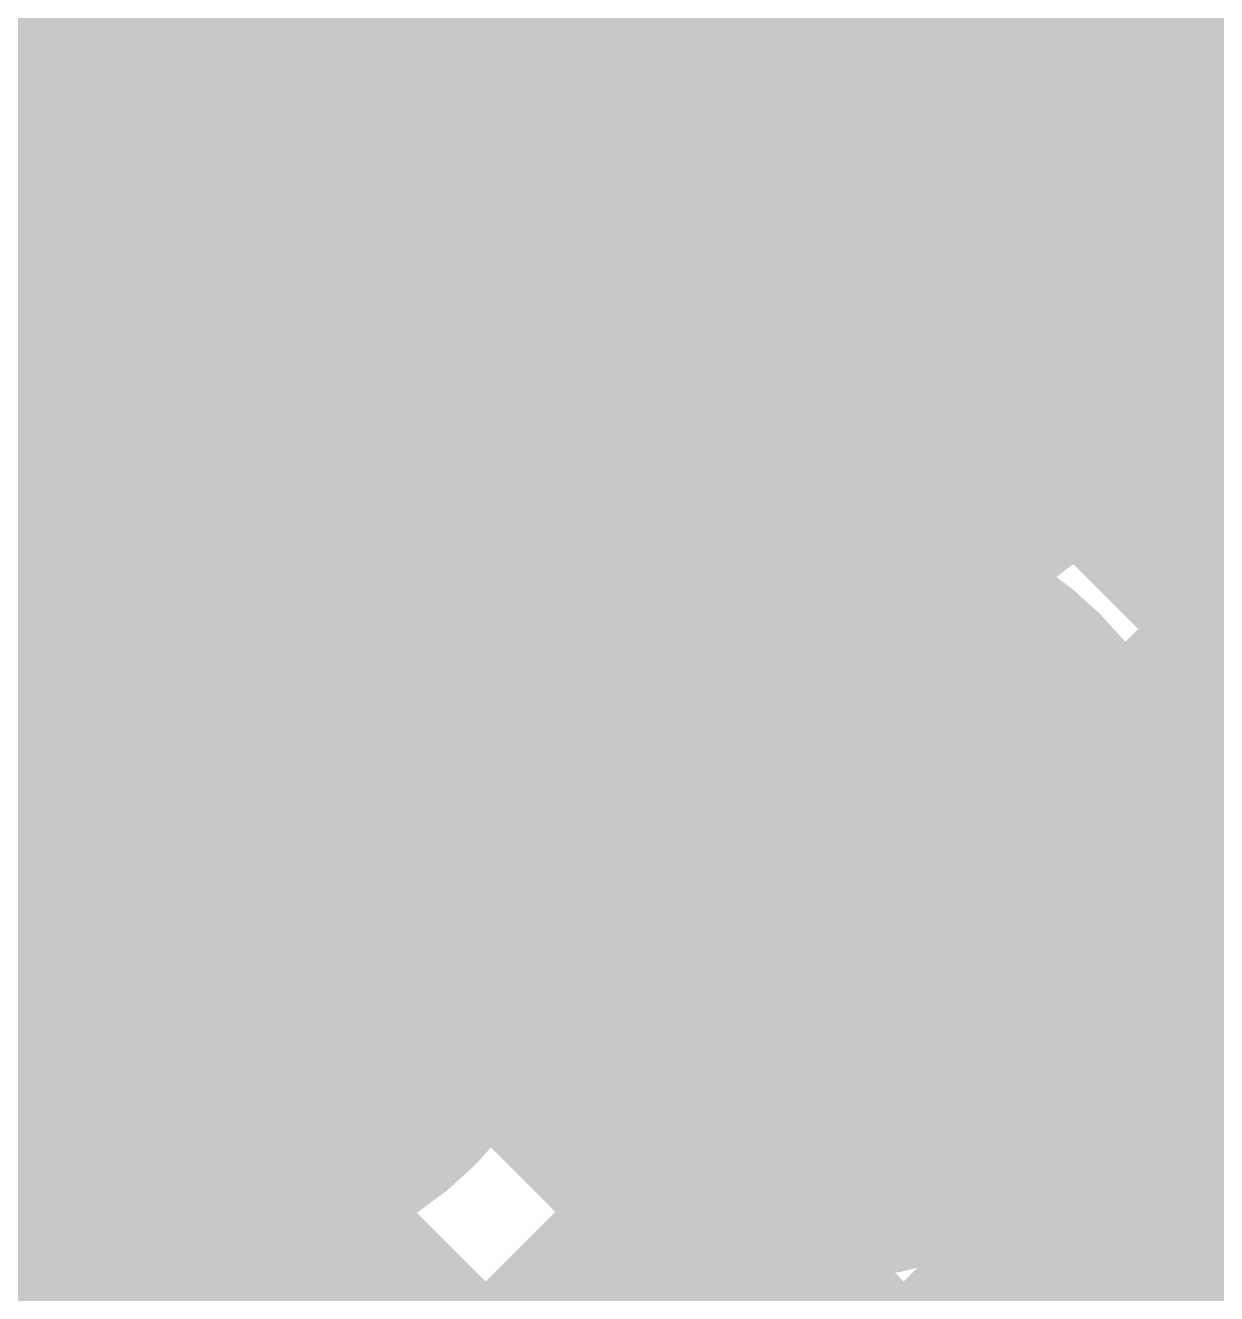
# Model space of a CAD drawing. Header units: millimetres. Extents: x 13 to 259, y -2 to 326.
# Drawn here: x 136.952 to 139.369, y 113.537 to 116.11 of the extents above; entities that cross this region are included whole.
import ezdxf

# ---------------------------------------------------------------- set-up
doc = ezdxf.new("R2010")
doc.units = ezdxf.units.MM
for name, color, linetype in [('BottomLayer', 5, 'Continuous'), ('BottomSolder', 6, 'Continuous'), ('ConnectLayer', 7, 'Continuous'), ('DrillDrawing', 1, 'Continuous'), ('Mechanical14', 56, 'Continuous'), ('Mechanical8', 56, 'Continuous'), ('MidLayer1', 16, 'Continuous'), ('MidLayer2', 76, 'Continuous'), ('MidLayer3', 90, 'Continuous'), ('MidLayer4', 156, 'Continuous'), ('MidLayer5', 130, 'Continuous'), ('MidLayer6', 216, 'Continuous'), ('MultiLayer', 9, 'Continuous'), ('TopLayer', 1, 'Continuous'), ('TopPaste', 8, 'Continuous'), ('TopSolder', 216, 'Continuous')]:
    doc.layers.add(name, color=color, linetype=linetype)

# ---------------------------------------------------------------- blocks, each defined once
blk = doc.blocks.new('SAMTEC_ASP_127797_01_185')
at = {"layer": 'Mechanical14', "const_width": 0.1}
for points in [[(-13.6652, 3.2004), (-14.2748, 3.2004)], [(-13.6652, 3.0594), (-13.6652, 3.2004)], [(-12.3952, 3.2004), (-13.0048, 3.2004)], [(-13.0048, 3.0594), (-13.0048, 3.2004)], [(-12.3952, 3.0594), (-12.3952, 3.2004)], [(-11.1252, 3.2004), (-11.7348, 3.2004)], [(-11.7348, 3.0594), (-11.7348, 3.2004)], [(-13.5509, 3.0594), (-13.6652, 3.0594)], [(-13.5509, 2.7038), (-13.5509, 3.0594)], [(-13.0048, 3.0594), (-13.1191, 3.0594)], [(-13.1191, 2.7038), (-13.1191, 3.0594)], [(-12.2809, 3.0594), (-12.3952, 3.0594)], [(-12.2809, 2.7038), (-12.2809, 3.0594)], [(-11.7348, 3.0594), (-11.8491, 3.0594)], [(-11.8491, 2.7038), (-11.8491, 3.0594)], [(-13.5509, 2.9464), (-14.3891, 2.9464)], [(-12.2809, 2.9464), (-13.1191, 2.9464)], [(-11.0109, 2.9464), (-11.8491, 2.9464)], [(-13.1191, 2.7038), (-13.5509, 2.7038)], [(-11.8491, 2.7038), (-12.2809, 2.7038)], [(-13.1191, 2.3762), (-13.5509, 2.3762)], [(-13.5509, 2.0206), (-13.5509, 2.3762)], [(-13.1207, 2.0206), (-13.1207, 2.3762)], [(-11.8491, 2.3762), (-12.2809, 2.3762)], [(-12.2809, 2.0206), (-12.2809, 2.3762)], [(-11.8491, 2.0206), (-11.8491, 2.3762)], [(-13.5509, 2.1336), (-14.3891, 2.1336)], [(-12.2809, 2.1336), (-13.1191, 2.1336)], [(-11.0109, 2.1336), (-11.8491, 2.1336)], [(-13.5509, 2.0206), (-13.6652, 2.0206)], [(-13.6652, 1.8796), (-13.6652, 2.0206)], [(-13.0048, 2.0206), (-13.1191, 2.0206)], [(-13.0048, 1.8796), (-13.0048, 2.0206)], [(-12.2809, 2.0206), (-12.3952, 2.0206)], [(-12.3952, 1.8796), (-12.3952, 2.0206)], [(-11.7348, 2.0206), (-11.8491, 2.0206)], [(-11.7348, 1.8796), (-11.7348, 2.0206)], [(-13.6652, 1.8796), (-14.2748, 1.8796)], [(-12.3952, 1.8796), (-13.0048, 1.8796)], [(-11.1252, 1.8796), (-11.7348, 1.8796)]]:
    blk.add_lwpolyline(points, dxfattribs=at)
at = {"layer": 'Mechanical14', "const_width": 0.05}
for points in [[(-13.6902, 3.2004, 1), (-13.6402, 3.2004, 1)], [(-13.6902, 3.2004, 1), (-13.6402, 3.2004, 1)], [(-13.0298, 3.2004, 1), (-12.9798, 3.2004, 1)], [(-13.0298, 3.2004, 1), (-12.9798, 3.2004, 1)], [(-12.4202, 3.2004, 1), (-12.3702, 3.2004, 1)], [(-12.4202, 3.2004, 1), (-12.3702, 3.2004, 1)], [(-11.7598, 3.2004, 1), (-11.7098, 3.2004, 1)], [(-11.7598, 3.2004, 1), (-11.7098, 3.2004, 1)], [(-13.6902, 3.0594, 1), (-13.6402, 3.0594, 1)], [(-13.6902, 3.0594, 1), (-13.6402, 3.0594, 1)], [(-13.5759, 3.0594, 1), (-13.5259, 3.0594, 1)], [(-13.5759, 3.0594, 1), (-13.5259, 3.0594, 1)], [(-13.1441, 3.0594, 1), (-13.0941, 3.0594, 1)], [(-13.1441, 3.0594, 1), (-13.0941, 3.0594, 1)], [(-13.0298, 3.0594, 1), (-12.9798, 3.0594, 1)], [(-13.0298, 3.0594, 1), (-12.9798, 3.0594, 1)], [(-12.4202, 3.0594, 1), (-12.3702, 3.0594, 1)], [(-12.4202, 3.0594, 1), (-12.3702, 3.0594, 1)], [(-12.3059, 3.0594, 1), (-12.2559, 3.0594, 1)], [(-12.3059, 3.0594, 1), (-12.2559, 3.0594, 1)], [(-11.8741, 3.0594, 1), (-11.8241, 3.0594, 1)], [(-11.8741, 3.0594, 1), (-11.8241, 3.0594, 1)], [(-11.7598, 3.0594, 1), (-11.7098, 3.0594, 1)], [(-11.7598, 3.0594, 1), (-11.7098, 3.0594, 1)], [(-13.5759, 2.9464, 1), (-13.5259, 2.9464, 1)], [(-13.1441, 2.9464, 1), (-13.0941, 2.9464, 1)], [(-12.3059, 2.9464, 1), (-12.2559, 2.9464, 1)], [(-11.8741, 2.9464, 1), (-11.8241, 2.9464, 1)], [(-13.5759, 2.7038, 1), (-13.5259, 2.7038, 1)], [(-13.5759, 2.7038, 1), (-13.5259, 2.7038, 1)], [(-13.1441, 2.7038, 1), (-13.0941, 2.7038, 1)], [(-13.1441, 2.7038, 1), (-13.0941, 2.7038, 1)], [(-12.3059, 2.7038, 1), (-12.2559, 2.7038, 1)], [(-12.3059, 2.7038, 1), (-12.2559, 2.7038, 1)], [(-11.8741, 2.7038, 1), (-11.8241, 2.7038, 1)], [(-11.8741, 2.7038, 1), (-11.8241, 2.7038, 1)], [(-13.5759, 2.3762, 1), (-13.5259, 2.3762, 1)], [(-13.5759, 2.3762, 1), (-13.5259, 2.3762, 1)], [(-13.1457, 2.3762, 1), (-13.0957, 2.3762, 1)], [(-13.1441, 2.3762, 1), (-13.0941, 2.3762, 1)], [(-12.3059, 2.3762, 1), (-12.2559, 2.3762, 1)], [(-12.3059, 2.3762, 1), (-12.2559, 2.3762, 1)], [(-11.8741, 2.3762, 1), (-11.8241, 2.3762, 1)], [(-11.8741, 2.3762, 1), (-11.8241, 2.3762, 1)], [(-13.5759, 2.1336, 1), (-13.5259, 2.1336, 1)], [(-13.1441, 2.1336, 1), (-13.0941, 2.1336, 1)], [(-12.3059, 2.1336, 1), (-12.2559, 2.1336, 1)], [(-11.8741, 2.1336, 1), (-11.8241, 2.1336, 1)], [(-13.6902, 2.0206, 1), (-13.6402, 2.0206, 1)], [(-13.6902, 2.0206, 1), (-13.6402, 2.0206, 1)], [(-13.5759, 2.0206, 1), (-13.5259, 2.0206, 1)], [(-13.5759, 2.0206, 1), (-13.5259, 2.0206, 1)], [(-13.1457, 2.0206, 1), (-13.0957, 2.0206, 1)], [(-13.1441, 2.0206, 1), (-13.0941, 2.0206, 1)], [(-13.0298, 2.0206, 1), (-12.9798, 2.0206, 1)], [(-13.0298, 2.0206, 1), (-12.9798, 2.0206, 1)], [(-12.4202, 2.0206, 1), (-12.3702, 2.0206, 1)], [(-12.4202, 2.0206, 1), (-12.3702, 2.0206, 1)], [(-12.3059, 2.0206, 1), (-12.2559, 2.0206, 1)], [(-12.3059, 2.0206, 1), (-12.2559, 2.0206, 1)], [(-11.8741, 2.0206, 1), (-11.8241, 2.0206, 1)], [(-11.8741, 2.0206, 1), (-11.8241, 2.0206, 1)], [(-11.7598, 2.0206, 1), (-11.7098, 2.0206, 1)], [(-11.7598, 2.0206, 1), (-11.7098, 2.0206, 1)], [(-13.6902, 1.8796, 1), (-13.6402, 1.8796, 1)], [(-13.6902, 1.8796, 1), (-13.6402, 1.8796, 1)], [(-13.0298, 1.8796, 1), (-12.9798, 1.8796, 1)], [(-13.0298, 1.8796, 1), (-12.9798, 1.8796, 1)], [(-12.4202, 1.8796, 1), (-12.3702, 1.8796, 1)], [(-12.4202, 1.8796, 1), (-12.3702, 1.8796, 1)], [(-11.7598, 1.8796, 1), (-11.7098, 1.8796, 1)], [(-11.7598, 1.8796, 1), (-11.7098, 1.8796, 1)]]:
    blk.add_lwpolyline(points, format="xyb", close=True, dxfattribs=at)
at = {"layer": 'Mechanical8', "const_width": 0.1}
for points in [[(-13.335, 3.175), (-13.335, 4.175)], [(-12.065, 3.175), (-12.065, 4.175)], [(-13.605, 3.175), (-14.605, 3.175)], [(-13.335, 3.175), (-14.335, 3.175)], [(-13.335, 2.175), (-13.335, 3.175)], [(-12.335, 3.175), (-13.335, 3.175)], [(-12.065, 3.175), (-13.065, 3.175)], [(-12.065, 2.175), (-12.065, 3.175)], [(-11.065, 3.175), (-12.065, 3.175)], [(-10.795, 3.175), (-11.795, 3.175)], [(-13.335, 1.905), (-13.335, 2.905)], [(-12.065, 1.905), (-12.065, 2.905)], [(-13.605, 1.905), (-14.605, 1.905)], [(-13.335, 1.905), (-14.335, 1.905)], [(-13.335, 0.905), (-13.335, 1.905)], [(-12.335, 1.905), (-13.335, 1.905)], [(-12.065, 1.905), (-13.065, 1.905)], [(-12.065, 0.905), (-12.065, 1.905)], [(-11.065, 1.905), (-12.065, 1.905)], [(-10.795, 1.905), (-11.795, 1.905)]]:
    blk.add_lwpolyline(points, dxfattribs=at)
at = {"layer": 'Mechanical8', "const_width": 0.05}
for points in [[(-13.63, 3.175, 1), (-13.58, 3.175, 1)], [(-13.36, 3.175, 1), (-13.31, 3.175, 1)], [(-13.36, 3.175, 1), (-13.31, 3.175, 1)], [(-13.36, 3.175, 1), (-13.31, 3.175, 1)], [(-13.36, 3.175, 1), (-13.31, 3.175, 1)], [(-13.09, 3.175, 1), (-13.04, 3.175, 1)], [(-12.36, 3.175, 1), (-12.31, 3.175, 1)], [(-12.09, 3.175, 1), (-12.04, 3.175, 1)], [(-12.09, 3.175, 1), (-12.04, 3.175, 1)], [(-12.09, 3.175, 1), (-12.04, 3.175, 1)], [(-12.09, 3.175, 1), (-12.04, 3.175, 1)], [(-11.82, 3.175, 1), (-11.77, 3.175, 1)], [(-13.36, 2.905, 1), (-13.31, 2.905, 1)], [(-12.09, 2.905, 1), (-12.04, 2.905, 1)], [(-13.36, 2.175, 1), (-13.31, 2.175, 1)], [(-12.09, 2.175, 1), (-12.04, 2.175, 1)], [(-13.63, 1.905, 1), (-13.58, 1.905, 1)], [(-13.36, 1.905, 1), (-13.31, 1.905, 1)], [(-13.36, 1.905, 1), (-13.31, 1.905, 1)], [(-13.36, 1.905, 1), (-13.31, 1.905, 1)], [(-13.36, 1.905, 1), (-13.31, 1.905, 1)], [(-13.09, 1.905, 1), (-13.04, 1.905, 1)], [(-12.36, 1.905, 1), (-12.31, 1.905, 1)], [(-12.09, 1.905, 1), (-12.04, 1.905, 1)], [(-12.09, 1.905, 1), (-12.04, 1.905, 1)], [(-12.09, 1.905, 1), (-12.04, 1.905, 1)], [(-12.09, 1.905, 1), (-12.04, 1.905, 1)], [(-11.82, 1.905, 1), (-11.77, 1.905, 1)]]:
    blk.add_lwpolyline(points, format="xyb", close=True, dxfattribs=at)
at = {"layer": 'TopLayer', "const_width": 0.32}
for points in [[(-13.495, 3.175, 1), (-13.175, 3.175, 1)], [(-12.225, 3.175, 1), (-11.905, 3.175, 1)], [(-13.495, 1.905, 1), (-13.175, 1.905, 1)], [(-12.225, 1.905, 1), (-11.905, 1.905, 1)]]:
    blk.add_lwpolyline(points, format="xyb", close=True, dxfattribs=at)
at = {"layer": 'TopPaste', "const_width": 0.32}
for points in [[(-13.495, 3.175, 1), (-13.175, 3.175, 1)], [(-12.225, 3.175, 1), (-11.905, 3.175, 1)], [(-13.495, 1.905, 1), (-13.175, 1.905, 1)], [(-12.225, 1.905, 1), (-11.905, 1.905, 1)]]:
    blk.add_lwpolyline(points, format="xyb", close=True, dxfattribs=at)
at = {"layer": 'TopSolder', "const_width": 0.4216}
for points in [[(-13.5458, 3.175, 1), (-13.1242, 3.175, 1)], [(-12.2758, 3.175, 1), (-11.8542, 3.175, 1)], [(-13.5458, 1.905, 1), (-13.1242, 1.905, 1)], [(-12.2758, 1.905, 1), (-11.8542, 1.905, 1)]]:
    blk.add_lwpolyline(points, format="xyb", close=True, dxfattribs=at)

msp = doc.modelspace()

# ---------------------------------------------------------------- linework, layer by layer
at = {"layer": 'BottomLayer', "const_width": 0.25}
for points in [[(137.1801, 115.6257, 1), (137.43, 115.6257, 1)], [(138.4501, 115.6257, 1), (138.7, 115.6257, 1)], [(137.1801, 114.3557, 1), (137.43, 114.3557, 1)], [(138.4501, 114.3557, 1), (138.7, 114.3557, 1)]]:
    msp.add_lwpolyline(points, format="xyb", close=True, dxfattribs=at)
at = {"layer": 'BottomSolder', "const_width": 0.3516}
for points in [[(137.1293, 115.6257, 1), (137.4808, 115.6257, 1)], [(138.3993, 115.6257, 1), (138.7508, 115.6257, 1)], [(137.1293, 114.3557, 1), (137.4808, 114.3557, 1)], [(138.3993, 114.3557, 1), (138.7508, 114.3557, 1)]]:
    msp.add_lwpolyline(points, format="xyb", close=True, dxfattribs=at)
at = {"layer": 'ConnectLayer', "const_width": 0.4}
for points in [[(132.6089, 122.7976), (148.3728, 107.0337)], [(137.867, 115.8053), (143.331, 121.2693)], [(137.867, 115.8053), (143.331, 121.2693)], [(138.9722, 116.062), (143.7617, 120.8515)], [(138.9722, 116.062), (143.7617, 120.8515)], [(138.9722, 116.062), (143.4426, 120.5324)], [(139.081, 115.3222), (143.3158, 119.557)], [(139.081, 115.3222), (143.3158, 119.557)], [(133.8759, 118.9851), (136.8544, 116.0065)], [(139.1384, 114.5311), (143.5841, 118.9768)], [(139.1384, 114.5311), (143.5841, 118.9768)], [(133.9474, 118.9136), (136.8544, 116.0065)], [(136.5108, 118.8957), (148.3728, 107.0337)], [(134.0492, 117.9632), (137.1025, 114.9099)], [(134.0492, 117.9632), (137.1025, 114.9099)], [(134.0492, 117.9632), (137.1025, 114.9099)], [(133.8952, 108.4393), (143.3215, 117.8657)], [(133.8952, 108.4393), (143.3215, 117.8657)], [(137.8607, 116.6973), (138.3766, 116.1814)], [(137.8607, 116.6973), (138.3766, 116.1814)], [(137.8607, 116.6973), (138.3766, 116.1813)], [(136.8, 116.5378), (137.1444, 116.1934)], [(138.9589, 116.4476), (139.4996, 115.9069)], [(139.2685, 116.4435), (140.4435, 115.2685)], [(137.418, 116.2048), (137.5952, 116.382)], [(137.418, 116.2048), (137.5952, 116.382)], [(137.418, 116.2048), (137.5951, 116.3819)], [(137.418, 116.2048), (137.5951, 116.3819)], [(137.9686, 115.9069), (138.3954, 116.3337)], [(137.3966, 116.3129), (137.5445, 116.1649)], [(137.3966, 116.3129), (137.5445, 116.1649)], [(137.3966, 116.3129), (137.5444, 116.165)], [(137.8237, 115.9069), (138.0564, 115.9069)], [(139.0937, 115.9069), (145.6745, 115.9069)], [(137.8443, 115.8652), (137.9922, 115.7173)], [(137.8443, 115.8652), (137.9922, 115.7173)], [(136.2774, 115.735), (137.1025, 114.9099)], [(137.8848, 115.735), (137.9953, 115.735)], [(139.1307, 115.4273), (147.702, 106.856)], [(139.1307, 115.4273), (147.702, 106.856)], [(139.1253, 115.4129), (139.735, 114.8031)], [(139.081, 115.3222), (139.1485, 115.3897)], [(134.0348, 108.579), (140.8227, 115.3669)], [(137.8352, 115.3669), (138.0449, 115.3669)], [(139.1052, 115.3669), (145.6745, 115.3669)], [(139.1384, 114.5311), (139.9742, 115.3669)], [(139.1911, 115.3669), (146.51, 108.0479)], [(137.7022, 114.792), (138.1388, 115.2285)], [(137.7022, 114.792), (138.1388, 115.2285)], [(137.7022, 114.792), (138.1388, 115.2285)], [(137.7022, 114.792), (138.1388, 115.2285)], [(137.6859, 115.1751), (138.1244, 114.7365)], [(137.6859, 115.1751), (138.1244, 114.7365)], [(137.6859, 115.1751), (138.1244, 114.7365)], [(137.6859, 115.1751), (138.1244, 114.7365)], [(138.6926, 114.9339), (138.8785, 115.1197)], [(138.6926, 114.9339), (138.8785, 115.1197)], [(138.6926, 114.9339), (138.8785, 115.1197)], [(138.6926, 114.9339), (138.8785, 115.1197)], [(134.057, 111.9953), (137.1254, 115.0637)], [(134.057, 111.9953), (137.1254, 115.0637)], [(134.057, 111.9953), (137.1254, 115.0637)], [(136.4387, 114.377), (137.1254, 115.0637)], [(138.6666, 115.0429), (138.8145, 114.8949)], [(138.6666, 115.0429), (138.8145, 114.8949)], [(138.6666, 115.0429), (138.8145, 114.8949)], [(138.6666, 115.0429), (138.8145, 114.8949)], [(139.1384, 114.5311), (139.5727, 114.9654)], [(135.9993, 114.8164), (138.2824, 112.5334)], [(135.6281, 114.6872), (147.0846, 103.2307)], [(135.6281, 114.6872), (147.0846, 103.2307)], [(135.6281, 114.6872), (146.51, 103.8053)], [(139.1143, 114.5952), (147.6491, 106.0604)], [(139.1143, 114.5952), (147.6491, 106.0604)], [(139.1143, 114.5952), (146.51, 107.1994)], [(139.1143, 114.5952), (139.735, 113.9744)], [(138.1358, 112.68), (139.735, 114.2792)], [(137.811, 114.0522), (137.9969, 114.2381)], [(137.811, 114.0522), (137.9969, 114.2381)], [(137.811, 114.0522), (137.9969, 114.2381)], [(137.811, 114.0522), (137.9969, 114.2381)], [(137.8592, 114.1532), (147.8196, 104.1928)], [(137.8592, 114.1532), (147.8196, 104.1928)], [(137.8592, 114.1532), (146.51, 105.5024)], [(137.8592, 114.1532), (139.735, 112.2774)], [(133.8922, 110.982), (136.8688, 113.9585)], [(133.8922, 110.982), (136.8688, 113.9585)], [(134.0349, 111.1247), (136.8688, 113.9585)], [(138.9559, 113.9051), (148.3526, 104.5083)], [(138.9559, 113.9051), (148.3526, 104.5083)], [(138.9559, 113.9051), (146.51, 106.3509)], [(138.9559, 113.9051), (139.735, 113.1259)], [(134.001, 110.2422), (137.6085, 113.8497)], [(134.001, 110.2422), (137.6085, 113.8497)], [(134.001, 110.2422), (137.6085, 113.8497)], [(137.2873, 113.5285), (137.6085, 113.8497)], [(132.7884, 108.1811), (138.3997, 113.7924)], [(132.7884, 108.1811), (138.3997, 113.7924)], [(133.7623, 109.155), (138.3997, 113.7924)], [(137.7115, 113.1042), (138.3997, 113.7924)], [(137.3918, 113.7721), (147.3968, 103.767)], [(137.3918, 113.7721), (147.3968, 103.767)], [(137.3918, 113.7721), (146.51, 104.6538)], [(137.3918, 113.7721), (139.735, 111.4288)]]:
    msp.add_lwpolyline(points, dxfattribs=at)
at = {"layer": 'ConnectLayer'}
for points, const_width in [([(137.895, 116.8957, 1), (136.7151, 116.8957, 1)], 0.4), ([(137.895, 116.8957, 1), (136.7151, 116.8957, 1)], 0.4), ([(139.165, 116.8957, 1), (137.9851, 116.8957, 1)], 0.4), ([(137.895, 115.6257, 1), (136.7151, 115.6257, 1)], 0.4), ([(137.895, 115.6257, 1), (136.7151, 115.6257, 1)], 0.4), ([(137.0444, 116.1934, 1), (137.2444, 116.1934, 1)], 0.2), ([(137.0444, 116.1934, 1), (137.2444, 116.1934, 1)], 0.2), ([(137.318, 116.2048, 1), (137.518, 116.2048, 1)], 0.2), ([(137.318, 116.2048, 1), (137.518, 116.2048, 1)], 0.2), ([(137.318, 116.2048, 1), (137.518, 116.2048, 1)], 0.2), ([(137.318, 116.2048, 1), (137.518, 116.2048, 1)], 0.2), ([(139.165, 115.6257, 1), (137.9851, 115.6257, 1)], 0.4), ([(139.165, 115.6257, 1), (137.9851, 115.6257, 1)], 0.4), ([(138.2766, 116.1814, 1), (138.4766, 116.1814, 1)], 0.2), ([(138.2766, 116.1814, 1), (138.4766, 116.1814, 1)], 0.2), ([(138.2766, 116.1813, 1), (138.4766, 116.1813, 1)], 0.2), ([(137.4444, 116.165, 1), (137.6444, 116.165, 1)], 0.2), ([(137.4445, 116.1649, 1), (137.6445, 116.1649, 1)], 0.2), ([(137.4445, 116.1649, 1), (137.6445, 116.1649, 1)], 0.2), ([(138.8722, 116.062, 1), (139.0722, 116.062, 1)], 0.2), ([(138.8722, 116.062, 1), (139.0722, 116.062, 1)], 0.2), ([(138.8722, 116.062, 1), (139.0722, 116.062, 1)], 0.2), ([(136.7544, 116.0065, 1), (136.9544, 116.0065, 1)], 0.2), ([(136.7544, 116.0065, 1), (136.9544, 116.0065, 1)], 0.2), ([(137.7237, 115.9069, 1), (137.9237, 115.9069, 1)], 0.2), ([(137.7237, 115.9069, 1), (137.9237, 115.9069, 1)], 0.2), ([(137.8686, 115.9069, 1), (138.0686, 115.9069, 1)], 0.2), ([(137.9564, 115.9069, 1), (138.1564, 115.9069, 1)], 0.2), ([(137.9564, 115.9069, 1), (138.1564, 115.9069, 1)], 0.2), ([(138.9937, 115.9069, 1), (139.1937, 115.9069, 1)], 0.2), ([(138.9937, 115.9069, 1), (139.1937, 115.9069, 1)], 0.2), ([(139.3996, 115.9069, 1), (139.5996, 115.9069, 1)], 0.2), ([(137.7443, 115.8652, 1), (137.9443, 115.8652, 1)], 0.2), ([(137.7443, 115.8652, 1), (137.9443, 115.8652, 1)], 0.2), ([(137.767, 115.8053, 1), (137.967, 115.8053, 1)], 0.2), ([(137.767, 115.8053, 1), (137.967, 115.8053, 1)], 0.2), ([(137.7848, 115.735, 1), (137.9848, 115.735, 1)], 0.2), ([(137.7848, 115.735, 1), (137.9848, 115.735, 1)], 0.2), ([(137.8953, 115.735, 1), (138.0953, 115.735, 1)], 0.2), ([(137.8953, 115.735, 1), (138.0953, 115.735, 1)], 0.2), ([(137.8922, 115.7173, 1), (138.0922, 115.7173, 1)], 0.2), ([(137.8922, 115.7173, 1), (138.0922, 115.7173, 1)], 0.2), ([(137.795, 115.6257, 1), (137.995, 115.6257, 1)], 0.2), ([(137.795, 115.6257, 1), (137.995, 115.6257, 1)], 0.2), ([(137.795, 115.6257, 1), (137.995, 115.6257, 1)], 0.2), ([(137.795, 115.6257, 1), (137.995, 115.6257, 1)], 0.2), ([(137.8851, 115.6257, 1), (138.0851, 115.6257, 1)], 0.2), ([(137.8851, 115.6257, 1), (138.0851, 115.6257, 1)], 0.2), ([(139.065, 115.6257, 1), (139.265, 115.6257, 1)], 0.2), ([(139.065, 115.6257, 1), (139.265, 115.6257, 1)], 0.2), ([(139.0307, 115.4273, 1), (139.2307, 115.4273, 1)], 0.2), ([(139.0307, 115.4273, 1), (139.2307, 115.4273, 1)], 0.2), ([(139.0253, 115.4129, 1), (139.2253, 115.4129, 1)], 0.2), ([(139.0253, 115.4129, 1), (139.2253, 115.4129, 1)], 0.2), ([(139.0485, 115.3897, 1), (139.2485, 115.3897, 1)], 0.2), ([(137.7352, 115.3669, 1), (137.9352, 115.3669, 1)], 0.2), ([(137.7352, 115.3669, 1), (137.9352, 115.3669, 1)], 0.2), ([(137.9449, 115.3669, 1), (138.1449, 115.3669, 1)], 0.2), ([(137.9449, 115.3669, 1), (138.1449, 115.3669, 1)], 0.2), ([(139.0052, 115.3669, 1), (139.2052, 115.3669, 1)], 0.2), ([(139.0052, 115.3669, 1), (139.2052, 115.3669, 1)], 0.2), ([(139.0911, 115.3669, 1), (139.2911, 115.3669, 1)], 0.2), ([(138.981, 115.3222, 1), (139.181, 115.3222, 1)], 0.2), ([(138.981, 115.3222, 1), (139.181, 115.3222, 1)], 0.2), ([(138.981, 115.3222, 1), (139.181, 115.3222, 1)], 0.2), ([(138.0388, 115.2285, 1), (138.2388, 115.2285, 1)], 0.2), ([(138.0388, 115.2285, 1), (138.2388, 115.2285, 1)], 0.2), ([(138.0388, 115.2285, 1), (138.2388, 115.2285, 1)], 0.2), ([(138.0388, 115.2285, 1), (138.2388, 115.2285, 1)], 0.2), ([(137.5859, 115.1751, 1), (137.7859, 115.1751, 1)], 0.2), ([(137.5859, 115.1751, 1), (137.7859, 115.1751, 1)], 0.2), ([(137.5859, 115.1751, 1), (137.7859, 115.1751, 1)], 0.2), ([(137.5859, 115.1751, 1), (137.7859, 115.1751, 1)], 0.2), ([(138.7785, 115.1197, 1), (138.9785, 115.1197, 1)], 0.2), ([(138.7785, 115.1197, 1), (138.9785, 115.1197, 1)], 0.2), ([(138.7785, 115.1197, 1), (138.9785, 115.1197, 1)], 0.2), ([(138.7785, 115.1197, 1), (138.9785, 115.1197, 1)], 0.2), ([(137.0254, 115.0637, 1), (137.2254, 115.0637, 1)], 0.2), ([(137.0254, 115.0637, 1), (137.2254, 115.0637, 1)], 0.2), ([(137.0254, 115.0637, 1), (137.2254, 115.0637, 1)], 0.2), ([(137.0254, 115.0637, 1), (137.2254, 115.0637, 1)], 0.2), ([(138.5666, 115.0429, 1), (138.7666, 115.0429, 1)], 0.2), ([(138.5666, 115.0429, 1), (138.7666, 115.0429, 1)], 0.2), ([(138.5666, 115.0429, 1), (138.7666, 115.0429, 1)], 0.2), ([(138.5666, 115.0429, 1), (138.7666, 115.0429, 1)], 0.2), ([(137.895, 114.3557, 1), (136.7151, 114.3557, 1)], 0.4), ([(137.895, 114.3557, 1), (136.7151, 114.3557, 1)], 0.4), ([(137.895, 114.3557, 1), (136.7151, 114.3557, 1)], 0.4), ([(137.895, 114.3557, 1), (136.7151, 114.3557, 1)], 0.4), ([(139.165, 114.3557, 1), (137.9851, 114.3557, 1)], 0.4), ([(139.165, 114.3557, 1), (137.9851, 114.3557, 1)], 0.4), ([(139.165, 114.3557, 1), (137.9851, 114.3557, 1)], 0.4), ([(139.165, 114.3557, 1), (137.9851, 114.3557, 1)], 0.4), ([(138.5926, 114.9339, 1), (138.7926, 114.9339, 1)], 0.2), ([(138.5926, 114.9339, 1), (138.7926, 114.9339, 1)], 0.2), ([(138.5926, 114.9339, 1), (138.7926, 114.9339, 1)], 0.2), ([(138.5926, 114.9339, 1), (138.7926, 114.9339, 1)], 0.2), ([(137.0025, 114.9099, 1), (137.2025, 114.9099, 1)], 0.2), ([(137.0025, 114.9099, 1), (137.2025, 114.9099, 1)], 0.2), ([(137.0025, 114.9099, 1), (137.2025, 114.9099, 1)], 0.2), ([(137.0025, 114.9099, 1), (137.2025, 114.9099, 1)], 0.2), ([(138.7145, 114.8949, 1), (138.9145, 114.8949, 1)], 0.2), ([(138.7145, 114.8949, 1), (138.9145, 114.8949, 1)], 0.2), ([(138.7145, 114.8949, 1), (138.9145, 114.8949, 1)], 0.2), ([(138.7145, 114.8949, 1), (138.9145, 114.8949, 1)], 0.2), ([(137.6022, 114.792, 1), (137.8022, 114.792, 1)], 0.2), ([(137.6022, 114.792, 1), (137.8022, 114.792, 1)], 0.2), ([(137.6022, 114.792, 1), (137.8022, 114.792, 1)], 0.2), ([(137.6022, 114.792, 1), (137.8022, 114.792, 1)], 0.2), ([(138.0244, 114.7365, 1), (138.2244, 114.7365, 1)], 0.2), ([(138.0244, 114.7365, 1), (138.2244, 114.7365, 1)], 0.2), ([(138.0244, 114.7365, 1), (138.2244, 114.7365, 1)], 0.2), ([(138.0244, 114.7365, 1), (138.2244, 114.7365, 1)], 0.2), ([(139.0143, 114.5952, 1), (139.2143, 114.5952, 1)], 0.2), ([(139.0143, 114.5952, 1), (139.2143, 114.5952, 1)], 0.2), ([(139.0143, 114.5952, 1), (139.2143, 114.5952, 1)], 0.2), ([(139.0143, 114.5952, 1), (139.2143, 114.5952, 1)], 0.2), ([(139.0384, 114.5311, 1), (139.2384, 114.5311, 1)], 0.2), ([(139.0384, 114.5311, 1), (139.2384, 114.5311, 1)], 0.2), ([(139.0384, 114.5311, 1), (139.2384, 114.5311, 1)], 0.2), ([(139.0384, 114.5311, 1), (139.2384, 114.5311, 1)], 0.2), ([(137.795, 114.3557, 1), (137.995, 114.3557, 1)], 0.2), ([(137.795, 114.3557, 1), (137.995, 114.3557, 1)], 0.2), ([(137.795, 114.3557, 1), (137.995, 114.3557, 1)], 0.2), ([(137.795, 114.3557, 1), (137.995, 114.3557, 1)], 0.2), ([(137.8851, 114.3557, 1), (138.0851, 114.3557, 1)], 0.2), ([(137.8851, 114.3557, 1), (138.0851, 114.3557, 1)], 0.2), ([(137.8851, 114.3557, 1), (138.0851, 114.3557, 1)], 0.2), ([(137.8851, 114.3557, 1), (138.0851, 114.3557, 1)], 0.2), ([(139.065, 114.3557, 1), (139.265, 114.3557, 1)], 0.2), ([(139.065, 114.3557, 1), (139.265, 114.3557, 1)], 0.2), ([(139.065, 114.3557, 1), (139.265, 114.3557, 1)], 0.2), ([(139.065, 114.3557, 1), (139.265, 114.3557, 1)], 0.2), ([(137.8969, 114.2381, 1), (138.0969, 114.2381, 1)], 0.2), ([(137.8969, 114.2381, 1), (138.0969, 114.2381, 1)], 0.2), ([(137.8969, 114.2381, 1), (138.0969, 114.2381, 1)], 0.2), ([(137.8969, 114.2381, 1), (138.0969, 114.2381, 1)], 0.2), ([(137.7592, 114.1532, 1), (137.9592, 114.1532, 1)], 0.2), ([(137.7592, 114.1532, 1), (137.9592, 114.1532, 1)], 0.2), ([(137.7592, 114.1532, 1), (137.9592, 114.1532, 1)], 0.2), ([(137.7592, 114.1532, 1), (137.9592, 114.1532, 1)], 0.2), ([(137.711, 114.0522, 1), (137.911, 114.0522, 1)], 0.2), ([(137.711, 114.0522, 1), (137.911, 114.0522, 1)], 0.2), ([(137.711, 114.0522, 1), (137.911, 114.0522, 1)], 0.2), ([(137.711, 114.0522, 1), (137.911, 114.0522, 1)], 0.2), ([(136.7688, 113.9585, 1), (136.9688, 113.9585, 1)], 0.2), ([(136.7688, 113.9585, 1), (136.9688, 113.9585, 1)], 0.2), ([(136.7688, 113.9585, 1), (136.9688, 113.9585, 1)], 0.2), ([(138.8559, 113.9051, 1), (139.0559, 113.9051, 1)], 0.2), ([(138.8559, 113.9051, 1), (139.0559, 113.9051, 1)], 0.2), ([(138.8559, 113.9051, 1), (139.0559, 113.9051, 1)], 0.2), ([(138.8559, 113.9051, 1), (139.0559, 113.9051, 1)], 0.2), ([(137.5085, 113.8497, 1), (137.7085, 113.8497, 1)], 0.2), ([(137.5085, 113.8497, 1), (137.7085, 113.8497, 1)], 0.2), ([(137.5085, 113.8497, 1), (137.7085, 113.8497, 1)], 0.2), ([(137.5085, 113.8497, 1), (137.7085, 113.8497, 1)], 0.2), ([(138.2997, 113.7924, 1), (138.4997, 113.7924, 1)], 0.2), ([(138.2997, 113.7924, 1), (138.4997, 113.7924, 1)], 0.2), ([(138.2997, 113.7924, 1), (138.4997, 113.7924, 1)], 0.2), ([(138.2997, 113.7924, 1), (138.4997, 113.7924, 1)], 0.2), ([(137.2918, 113.7721, 1), (137.4918, 113.7721, 1)], 0.2), ([(137.2918, 113.7721, 1), (137.4918, 113.7721, 1)], 0.2), ([(137.2918, 113.7721, 1), (137.4918, 113.7721, 1)], 0.2), ([(137.2918, 113.7721, 1), (137.4918, 113.7721, 1)], 0.2), ([(137.1873, 113.5285, 1), (137.3873, 113.5285, 1)], 0.2)]:
    msp.add_lwpolyline(points, format="xyb", close=True, dxfattribs=dict(at, const_width=const_width))
at = {"layer": 'ConnectLayer', "const_width": 0.4}
for points in [[(137.895, 116.8957, -0.759479), (136.8, 116.5906)], [(137.1444, 116.1934, -0.350873), (137.8237, 115.9069)], [(138.0564, 115.9069, -0.595395), (139.0937, 115.9069)], [(137.8352, 115.3669, -0.946296), (136.7496, 115.8246)], [(137.895, 115.6257, -1.097788), (136.7253, 115.735)], [(137.8848, 115.735, -0.046615), (137.895, 115.6257)], [(139.1253, 115.4129, -0.912541), (137.9953, 115.735)], [(139.1052, 115.3669, -0.624623), (138.0449, 115.3669)]]:
    msp.add_lwpolyline(points, format="xyb", dxfattribs=at)
at = {"layer": 'DrillDrawing', "const_width": 0.0508}
for points in [[(137.178, 115.7527), (137.178, 115.8797)], [(137.178, 115.8797), (137.432, 115.8797)], [(137.432, 115.7527), (137.432, 115.8797)], [(138.448, 115.7527), (138.448, 115.8797)], [(138.448, 115.8797), (138.702, 115.8797)], [(138.702, 115.7527), (138.702, 115.8797)], [(137.051, 115.4987), (137.051, 115.7527)], [(137.051, 115.7527), (137.178, 115.7527)], [(137.432, 115.7527), (137.559, 115.7527)], [(137.559, 115.4987), (137.559, 115.7527)], [(138.321, 115.4987), (138.321, 115.7527)], [(138.321, 115.7527), (138.448, 115.7527)], [(138.702, 115.7527), (138.829, 115.7527)], [(138.829, 115.4987), (138.829, 115.7527)], [(137.051, 115.4987), (137.178, 115.4987)], [(137.178, 115.3717), (137.178, 115.4987)], [(137.432, 115.4987), (137.559, 115.4987)], [(137.432, 115.3717), (137.432, 115.4987)], [(138.321, 115.4987), (138.448, 115.4987)], [(138.448, 115.3717), (138.448, 115.4987)], [(138.702, 115.4987), (138.829, 115.4987)], [(138.702, 115.3717), (138.702, 115.4987)], [(137.178, 115.3717), (137.432, 115.3717)], [(138.448, 115.3717), (138.702, 115.3717)], [(137.178, 114.4827), (137.178, 114.6097)], [(137.178, 114.6097), (137.432, 114.6097)], [(137.432, 114.4827), (137.432, 114.6097)], [(138.448, 114.4827), (138.448, 114.6097)], [(138.448, 114.6097), (138.702, 114.6097)], [(138.702, 114.4827), (138.702, 114.6097)], [(137.051, 114.2287), (137.051, 114.4827)], [(137.051, 114.4827), (137.178, 114.4827)], [(137.432, 114.4827), (137.559, 114.4827)], [(137.559, 114.2287), (137.559, 114.4827)], [(138.321, 114.2287), (138.321, 114.4827)], [(138.321, 114.4827), (138.448, 114.4827)], [(138.702, 114.4827), (138.829, 114.4827)], [(138.829, 114.2287), (138.829, 114.4827)], [(137.051, 114.2287), (137.178, 114.2287)], [(137.178, 114.1017), (137.178, 114.2287)], [(137.432, 114.2287), (137.559, 114.2287)], [(137.432, 114.1017), (137.432, 114.2287)], [(138.321, 114.2287), (138.448, 114.2287)], [(138.448, 114.1017), (138.448, 114.2287)], [(138.702, 114.2287), (138.829, 114.2287)], [(138.702, 114.1017), (138.702, 114.2287)], [(137.178, 114.1017), (137.432, 114.1017)], [(138.448, 114.1017), (138.702, 114.1017)]]:
    msp.add_lwpolyline(points, dxfattribs=at)
at = {"layer": 'DrillDrawing', "const_width": 0.0254}
for points in [[(137.1653, 115.8797, 1), (137.1907, 115.8797, 1)], [(137.1653, 115.8797, 1), (137.1907, 115.8797, 1)], [(137.4193, 115.8797, 1), (137.4447, 115.8797, 1)], [(137.4193, 115.8797, 1), (137.4447, 115.8797, 1)], [(138.4353, 115.8797, 1), (138.4607, 115.8797, 1)], [(138.4353, 115.8797, 1), (138.4607, 115.8797, 1)], [(138.6893, 115.8797, 1), (138.7147, 115.8797, 1)], [(138.6893, 115.8797, 1), (138.7147, 115.8797, 1)], [(137.0383, 115.7527, 1), (137.0637, 115.7527, 1)], [(137.0383, 115.7527, 1), (137.0637, 115.7527, 1)], [(137.1653, 115.7527, 1), (137.1907, 115.7527, 1)], [(137.1653, 115.7527, 1), (137.1907, 115.7527, 1)], [(137.4193, 115.7527, 1), (137.4447, 115.7527, 1)], [(137.4193, 115.7527, 1), (137.4447, 115.7527, 1)], [(137.5463, 115.7527, 1), (137.5717, 115.7527, 1)], [(137.5463, 115.7527, 1), (137.5717, 115.7527, 1)], [(138.3083, 115.7527, 1), (138.3337, 115.7527, 1)], [(138.3083, 115.7527, 1), (138.3337, 115.7527, 1)], [(138.4353, 115.7527, 1), (138.4607, 115.7527, 1)], [(138.4353, 115.7527, 1), (138.4607, 115.7527, 1)], [(138.6893, 115.7527, 1), (138.7147, 115.7527, 1)], [(138.6893, 115.7527, 1), (138.7147, 115.7527, 1)], [(138.8163, 115.7527, 1), (138.8417, 115.7527, 1)], [(138.8163, 115.7527, 1), (138.8417, 115.7527, 1)], [(137.0383, 115.4987, 1), (137.0637, 115.4987, 1)], [(137.0383, 115.4987, 1), (137.0637, 115.4987, 1)], [(137.1653, 115.4987, 1), (137.1907, 115.4987, 1)], [(137.1653, 115.4987, 1), (137.1907, 115.4987, 1)], [(137.4193, 115.4987, 1), (137.4447, 115.4987, 1)], [(137.4193, 115.4987, 1), (137.4447, 115.4987, 1)], [(137.5463, 115.4987, 1), (137.5717, 115.4987, 1)], [(137.5463, 115.4987, 1), (137.5717, 115.4987, 1)], [(138.3083, 115.4987, 1), (138.3337, 115.4987, 1)], [(138.3083, 115.4987, 1), (138.3337, 115.4987, 1)], [(138.4353, 115.4987, 1), (138.4607, 115.4987, 1)], [(138.4353, 115.4987, 1), (138.4607, 115.4987, 1)], [(138.6893, 115.4987, 1), (138.7147, 115.4987, 1)], [(138.6893, 115.4987, 1), (138.7147, 115.4987, 1)], [(138.8163, 115.4987, 1), (138.8417, 115.4987, 1)], [(138.8163, 115.4987, 1), (138.8417, 115.4987, 1)], [(137.1653, 115.3717, 1), (137.1907, 115.3717, 1)], [(137.1653, 115.3717, 1), (137.1907, 115.3717, 1)], [(137.4193, 115.3717, 1), (137.4447, 115.3717, 1)], [(137.4193, 115.3717, 1), (137.4447, 115.3717, 1)], [(138.4353, 115.3717, 1), (138.4607, 115.3717, 1)], [(138.4353, 115.3717, 1), (138.4607, 115.3717, 1)], [(138.6893, 115.3717, 1), (138.7147, 115.3717, 1)], [(138.6893, 115.3717, 1), (138.7147, 115.3717, 1)], [(137.1653, 114.6097, 1), (137.1907, 114.6097, 1)], [(137.1653, 114.6097, 1), (137.1907, 114.6097, 1)], [(137.4193, 114.6097, 1), (137.4447, 114.6097, 1)], [(137.4193, 114.6097, 1), (137.4447, 114.6097, 1)], [(138.4353, 114.6097, 1), (138.4607, 114.6097, 1)], [(138.4353, 114.6097, 1), (138.4607, 114.6097, 1)], [(138.6893, 114.6097, 1), (138.7147, 114.6097, 1)], [(138.6893, 114.6097, 1), (138.7147, 114.6097, 1)], [(137.0383, 114.4827, 1), (137.0637, 114.4827, 1)], [(137.0383, 114.4827, 1), (137.0637, 114.4827, 1)], [(137.1653, 114.4827, 1), (137.1907, 114.4827, 1)], [(137.1653, 114.4827, 1), (137.1907, 114.4827, 1)], [(137.4193, 114.4827, 1), (137.4447, 114.4827, 1)], [(137.4193, 114.4827, 1), (137.4447, 114.4827, 1)], [(137.5463, 114.4827, 1), (137.5717, 114.4827, 1)], [(137.5463, 114.4827, 1), (137.5717, 114.4827, 1)], [(138.3083, 114.4827, 1), (138.3337, 114.4827, 1)], [(138.3083, 114.4827, 1), (138.3337, 114.4827, 1)], [(138.4353, 114.4827, 1), (138.4607, 114.4827, 1)], [(138.4353, 114.4827, 1), (138.4607, 114.4827, 1)], [(138.6893, 114.4827, 1), (138.7147, 114.4827, 1)], [(138.6893, 114.4827, 1), (138.7147, 114.4827, 1)], [(138.8163, 114.4827, 1), (138.8417, 114.4827, 1)], [(138.8163, 114.4827, 1), (138.8417, 114.4827, 1)], [(137.0383, 114.2287, 1), (137.0637, 114.2287, 1)], [(137.0383, 114.2287, 1), (137.0637, 114.2287, 1)], [(137.1653, 114.2287, 1), (137.1907, 114.2287, 1)], [(137.1653, 114.2287, 1), (137.1907, 114.2287, 1)], [(137.4193, 114.2287, 1), (137.4447, 114.2287, 1)], [(137.4193, 114.2287, 1), (137.4447, 114.2287, 1)], [(137.5463, 114.2287, 1), (137.5717, 114.2287, 1)], [(137.5463, 114.2287, 1), (137.5717, 114.2287, 1)], [(138.3083, 114.2287, 1), (138.3337, 114.2287, 1)], [(138.3083, 114.2287, 1), (138.3337, 114.2287, 1)], [(138.4353, 114.2287, 1), (138.4607, 114.2287, 1)], [(138.4353, 114.2287, 1), (138.4607, 114.2287, 1)], [(138.6893, 114.2287, 1), (138.7147, 114.2287, 1)], [(138.6893, 114.2287, 1), (138.7147, 114.2287, 1)], [(138.8163, 114.2287, 1), (138.8417, 114.2287, 1)], [(138.8163, 114.2287, 1), (138.8417, 114.2287, 1)], [(137.1653, 114.1017, 1), (137.1907, 114.1017, 1)], [(137.1653, 114.1017, 1), (137.1907, 114.1017, 1)], [(137.4193, 114.1017, 1), (137.4447, 114.1017, 1)], [(137.4193, 114.1017, 1), (137.4447, 114.1017, 1)], [(138.4353, 114.1017, 1), (138.4607, 114.1017, 1)], [(138.4353, 114.1017, 1), (138.4607, 114.1017, 1)], [(138.6893, 114.1017, 1), (138.7147, 114.1017, 1)], [(138.6893, 114.1017, 1), (138.7147, 114.1017, 1)]]:
    msp.add_lwpolyline(points, format="xyb", close=True, dxfattribs=at)
at = {"layer": 'MidLayer1', "const_width": 0.25}
for points in [[(137.1801, 115.6257, 1), (137.43, 115.6257, 1)], [(138.4501, 115.6257, 1), (138.7, 115.6257, 1)], [(137.1801, 114.3557, 1), (137.43, 114.3557, 1)], [(138.4501, 114.3557, 1), (138.7, 114.3557, 1)]]:
    msp.add_lwpolyline(points, format="xyb", close=True, dxfattribs=at)
at = {"layer": 'MidLayer2', "const_width": 0.25}
for points in [[(137.1801, 115.6257, 1), (137.43, 115.6257, 1)], [(138.4501, 115.6257, 1), (138.7, 115.6257, 1)], [(137.1801, 114.3557, 1), (137.43, 114.3557, 1)], [(138.4501, 114.3557, 1), (138.7, 114.3557, 1)]]:
    msp.add_lwpolyline(points, format="xyb", close=True, dxfattribs=at)
at = {"layer": 'MidLayer3', "const_width": 0.15}
for points in [[(127.8, 116.15), (138.975, 116.15)], [(138.975, 116.15), (140.15, 114.975)]]:
    msp.add_lwpolyline(points, dxfattribs=at)
at = {"layer": 'MidLayer3'}
for points, const_width in [([(138.9375, 116.15, 1), (139.0125, 116.15, 1)], 0.075), ([(138.9375, 116.15, 1), (139.0125, 116.15, 1)], 0.075), ([(137.1801, 115.6257, 1), (137.43, 115.6257, 1)], 0.25), ([(138.4501, 115.6257, 1), (138.7, 115.6257, 1)], 0.25), ([(137.1801, 114.3557, 1), (137.43, 114.3557, 1)], 0.25), ([(138.4501, 114.3557, 1), (138.7, 114.3557, 1)], 0.25)]:
    msp.add_lwpolyline(points, format="xyb", close=True, dxfattribs=dict(at, const_width=const_width))
at = {"layer": 'MidLayer4'}
for points, const_width in [([(137.2791, 116.4057), (138.0251, 115.6598)], 0.2), ([(138.0251, 115.6598), (138.541, 115.6598)], 0.2), ([(138.541, 115.6598), (138.575, 115.6257)], 0.2), ([(137.305, 114.3557), (137.305, 115.6257)], 0.2235), ([(138.575, 115.6257), (139.845, 114.3557)], 0.15), ([(136.1209, 114.7541), (137.0093, 113.8657)], 0.2), ([(137.508, 113.8657), (137.998, 114.3557)], 0.2), ([(137.998, 114.3557), (138.575, 114.3557)], 0.2), ([(138.575, 114.3557), (139.1561, 113.7747)], 0.15), ([(137.0093, 113.8657), (137.508, 113.8657)], 0.2), ([(139.1561, 113.3541), (139.1561, 113.7747)], 0.15)]:
    msp.add_lwpolyline(points, dxfattribs=dict(at, const_width=const_width))
for points, const_width in [([(137.1801, 115.6257, 1), (137.43, 115.6257, 1)], 0.25), ([(138.4501, 115.6257, 1), (138.7, 115.6257, 1)], 0.25), ([(137.9751, 115.6598, 1), (138.0751, 115.6598, 1)], 0.1), ([(137.9751, 115.6598, 1), (138.0751, 115.6598, 1)], 0.1), ([(138.491, 115.6598, 1), (138.591, 115.6598, 1)], 0.1), ([(138.491, 115.6598, 1), (138.591, 115.6598, 1)], 0.1), ([(137.2492, 115.6257, 1), (137.3609, 115.6257, 1)], 0.1118), ([(138.525, 115.6257, 1), (138.625, 115.6257, 1)], 0.1), ([(138.5375, 115.6257, 1), (138.6125, 115.6257, 1)], 0.075), ([(137.1801, 114.3557, 1), (137.43, 114.3557, 1)], 0.25), ([(138.4501, 114.3557, 1), (138.7, 114.3557, 1)], 0.25), ([(137.2492, 114.3557, 1), (137.3609, 114.3557, 1)], 0.1118), ([(137.948, 114.3557, 1), (138.048, 114.3557, 1)], 0.1), ([(137.948, 114.3557, 1), (138.048, 114.3557, 1)], 0.1), ([(138.525, 114.3557, 1), (138.625, 114.3557, 1)], 0.1), ([(138.5375, 114.3557, 1), (138.6125, 114.3557, 1)], 0.075), ([(136.9593, 113.8657, 1), (137.0593, 113.8657, 1)], 0.1), ([(136.9593, 113.8657, 1), (137.0593, 113.8657, 1)], 0.1), ([(137.458, 113.8657, 1), (137.558, 113.8657, 1)], 0.1), ([(137.458, 113.8657, 1), (137.558, 113.8657, 1)], 0.1), ([(139.1186, 113.7747, 1), (139.1936, 113.7747, 1)], 0.075), ([(139.1186, 113.7747, 1), (139.1936, 113.7747, 1)], 0.075)]:
    msp.add_lwpolyline(points, format="xyb", close=True, dxfattribs=dict(at, const_width=const_width))
at = {"layer": 'MidLayer5', "const_width": 0.25}
for points in [[(137.1801, 115.6257, 1), (137.43, 115.6257, 1)], [(138.4501, 115.6257, 1), (138.7, 115.6257, 1)], [(137.1801, 114.3557, 1), (137.43, 114.3557, 1)], [(138.4501, 114.3557, 1), (138.7, 114.3557, 1)]]:
    msp.add_lwpolyline(points, format="xyb", close=True, dxfattribs=at)
at = {"layer": 'MidLayer6', "const_width": 0.25}
for points in [[(137.1801, 115.6257, 1), (137.43, 115.6257, 1)], [(138.4501, 115.6257, 1), (138.7, 115.6257, 1)], [(137.1801, 114.3557, 1), (137.43, 114.3557, 1)], [(138.4501, 114.3557, 1), (138.7, 114.3557, 1)]]:
    msp.add_lwpolyline(points, format="xyb", close=True, dxfattribs=at)
at = {"layer": 'MultiLayer', "const_width": 0.25}
for points in [[(137.1801, 115.6257, 1), (137.43, 115.6257, 1)], [(138.4501, 115.6257, 1), (138.7, 115.6257, 1)], [(137.1801, 114.3557, 1), (137.43, 114.3557, 1)], [(138.4501, 114.3557, 1), (138.7, 114.3557, 1)]]:
    msp.add_lwpolyline(points, format="xyb", close=True, dxfattribs=at)
at = {"layer": 'TopLayer', "const_width": 0.25}
for points in [[(137.1801, 115.6257, 1), (137.43, 115.6257, 1)], [(138.4501, 115.6257, 1), (138.7, 115.6257, 1)], [(137.1801, 114.3557, 1), (137.43, 114.3557, 1)], [(138.4501, 114.3557, 1), (138.7, 114.3557, 1)]]:
    msp.add_lwpolyline(points, format="xyb", close=True, dxfattribs=at)
at = {"layer": 'TopSolder', "const_width": 0.3516}
for points in [[(137.1293, 115.6257, 1), (137.4808, 115.6257, 1)], [(138.3993, 115.6257, 1), (138.7508, 115.6257, 1)], [(137.1293, 114.3557, 1), (137.4808, 114.3557, 1)], [(138.3993, 114.3557, 1), (138.7508, 114.3557, 1)]]:
    msp.add_lwpolyline(points, format="xyb", close=True, dxfattribs=at)

# ---------------------------------------------------------------- block references
at = {"rotation": 270}
msp.add_blockref('SAMTEC_ASP_127797_01_185', (135.4, 102.2907), dxfattribs=at)

doc.saveas('drawing.dxf')
